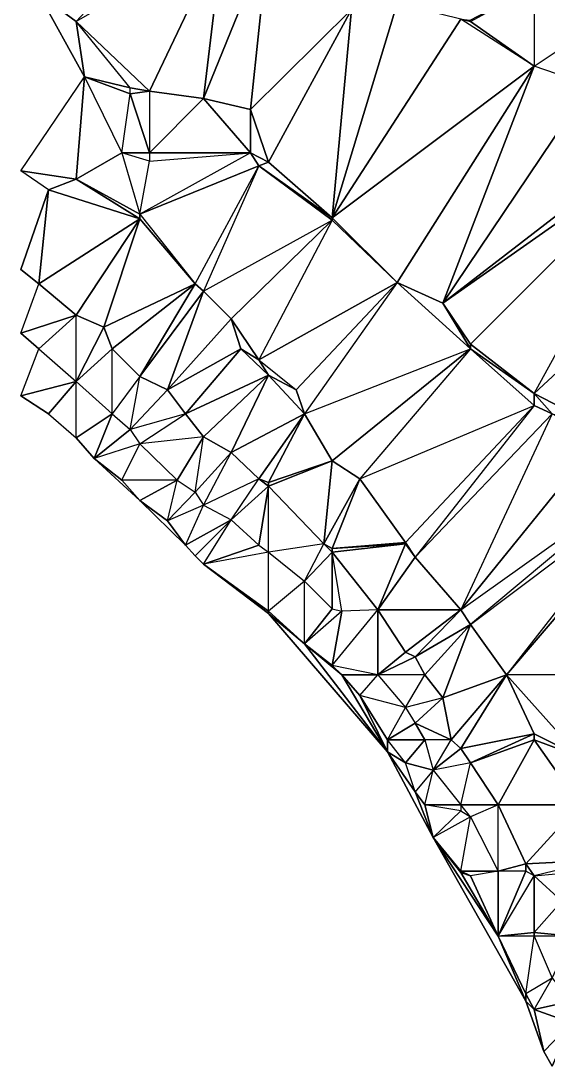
# Model space of a CAD drawing. Header units: metres. Extents: x 121.06818 to 121.07159, y 3.17836 to 3.18313.
# Drawn here: x 121.068184 to 121.068623, y 3.178739 to 3.179607 of the extents above; entities that cross this region are included whole.
import ezdxf

# ---------------------------------------------------------------- set-up
doc = ezdxf.new("R2010")
doc.units = ezdxf.units.M

msp = doc.modelspace()

# ---------------------------------------------------------------- linework, layer by layer
at = {"layer": 'DELAUNEY1095', "color": 252}
msp.add_3dface([(121.06855, 3.1789, 0.01013), (121.068581, 3.178847, 0.01013), (121.068558, 3.178897, 0.01013)], dxfattribs=at)
at = {"layer": 'DELAUNEY1109', "color": 252}
msp.add_3dface([(121.068527, 3.178929, 0.01013), (121.06855, 3.1789, 0.01013), (121.06855, 3.178901, 0.01013)], dxfattribs=at)
at = {"layer": 'DELAUNEY1448', "color": 252}
msp.add_3dface([(121.068642, 3.178775, 0.01012), (121.068626, 3.178739, 0.01013), (121.068619, 3.178751, 0.01013)], dxfattribs=at)
at = {"layer": 'DELAUNEY1475', "color": 252}
msp.add_3dface([(121.068642, 3.178775, 0.01012), (121.068619, 3.178751, 0.01013), (121.068611, 3.178786, 0.01013)], dxfattribs=at)
at = {"layer": 'DELAUNEY1503', "color": 252}
msp.add_3dface([(121.068611, 3.178786, 0.01013), (121.068619, 3.178751, 0.01013), (121.068604, 3.178793, 0.01013)], dxfattribs=at)
at = {"layer": 'DELAUNEY1517', "color": 252}
msp.add_3dface([(121.068604, 3.178793, 0.01013), (121.068611, 3.178786, 0.01013), (121.068604, 3.178799, 0.01013)], dxfattribs=at)
at = {"layer": 'DELAUNEY1554', "color": 252}
msp.add_3dface([(121.068642, 3.178775, 0.01012), (121.068611, 3.178786, 0.01013), (121.068642, 3.178793, 0.01012)], dxfattribs=at)
at = {"layer": 'DELAUNEY1626', "color": 252}
msp.add_3dface([(121.068489, 3.179, 0.01013), (121.068527, 3.178929, 0.01013), (121.068512, 3.178967, 0.01013)], dxfattribs=at)
at = {"layer": 'DELAUNEY1627', "color": 252}
msp.add_3dface([(121.068642, 3.178793, 0.01012), (121.068611, 3.178786, 0.01013), (121.068626, 3.178812, 0.01012)], dxfattribs=at)
at = {"layer": 'DELAUNEY1685', "color": 252}
msp.add_3dface([(121.068604, 3.178799, 0.01013), (121.068611, 3.178786, 0.01013), (121.068626, 3.178812, 0.01012)], dxfattribs=at)
at = {"layer": 'DELAUNEY1696', "color": 252}
msp.add_3dface([(121.068581, 3.178847, 0.01013), (121.068604, 3.178799, 0.01013), (121.068611, 3.178847, 0.01012)], dxfattribs=at)
at = {"layer": 'DELAUNEY1706', "color": 252}
msp.add_3dface([(121.068626, 3.178812, 0.01012), (121.068604, 3.178799, 0.01013), (121.068611, 3.178847, 0.01012)], dxfattribs=at)
at = {"layer": 'DELAUNEY1827', "color": 252}
msp.add_3dface([(121.068611, 3.178847, 0.01012), (121.068626, 3.178812, 0.01012), (121.068642, 3.178847, 0.01011)], dxfattribs=at)
at = {"layer": 'DELAUNEY1838', "color": 252}
msp.add_3dface([(121.068611, 3.178847, 0.01012), (121.068581, 3.178847, 0.01013), (121.068611, 3.17885, 0.01012)], dxfattribs=at)
at = {"layer": 'DELAUNEY1849', "color": 252}
msp.add_3dface([(121.06839, 3.179115, 0.01013), (121.068489, 3.179, 0.01013), (121.06842, 3.17909, 0.01013)], dxfattribs=at)
at = {"layer": 'DELAUNEY1896', "color": 252}
msp.add_3dface([(121.068642, 3.178847, 0.01011), (121.068611, 3.178847, 0.01012), (121.068611, 3.17885, 0.01012)], dxfattribs=at)
at = {"layer": 'DELAUNEY1964', "color": 252}
msp.add_3dface([(121.068611, 3.17885, 0.01012), (121.068581, 3.178847, 0.01013), (121.068611, 3.178897, 0.01011)], dxfattribs=at)
at = {"layer": 'DELAUNEY1983', "color": 252}
msp.add_3dface([(121.068642, 3.178847, 0.01011), (121.068611, 3.17885, 0.01012), (121.068634, 3.178876, 0.01011)], dxfattribs=at)
at = {"layer": 'DELAUNEY2029', "color": 252}
msp.add_3dface([(121.06855, 3.1789, 0.01013), (121.068558, 3.178897, 0.01013), (121.06855, 3.178901, 0.01013)], dxfattribs=at)
at = {"layer": 'DELAUNEY2030', "color": 252}
msp.add_3dface([(121.068558, 3.178897, 0.01013), (121.068581, 3.178847, 0.01013), (121.068581, 3.178901, 0.01012)], dxfattribs=at)
at = {"layer": 'DELAUNEY2031', "color": 252}
msp.add_3dface([(121.068634, 3.178876, 0.01011), (121.068611, 3.17885, 0.01012), (121.068611, 3.178897, 0.01011)], dxfattribs=at)
at = {"layer": 'DELAUNEY2068', "color": 252}
msp.add_3dface([(121.06839, 3.179115, 0.01013), (121.06842, 3.17909, 0.01013), (121.068489, 3.179, 0.01013)], dxfattribs=at)
at = {"layer": 'DELAUNEY2069', "color": 252}
msp.add_3dface([(121.06839, 3.179115, 0.01013), (121.06842, 3.17909, 0.01013), (121.06839, 3.179117, 0.01013)], dxfattribs=at)
at = {"layer": 'DELAUNEY2070', "color": 252}
msp.add_3dface([(121.06842, 3.17909, 0.01013), (121.068489, 3.179, 0.01013), (121.068451, 3.179064, 0.01013)], dxfattribs=at)
at = {"layer": 'DELAUNEY2106', "color": 252}
msp.add_3dface([(121.068581, 3.178901, 0.01012), (121.068581, 3.178847, 0.01013), (121.068604, 3.178901, 0.01011)], dxfattribs=at)
at = {"layer": 'DELAUNEY2107', "color": 252}
msp.add_3dface([(121.068604, 3.178901, 0.01011), (121.068581, 3.178847, 0.01013), (121.068611, 3.178897, 0.01011)], dxfattribs=at)
at = {"layer": 'DELAUNEY2124', "color": 252}
msp.add_3dface([(121.068581, 3.178901, 0.01012), (121.068558, 3.178897, 0.01013), (121.06855, 3.178901, 0.01013)], dxfattribs=at)
at = {"layer": 'DELAUNEY2125', "color": 252}
msp.add_3dface([(121.068604, 3.178901, 0.01011), (121.068581, 3.178901, 0.01012), (121.068604, 3.178907, 0.01011)], dxfattribs=at)
at = {"layer": 'DELAUNEY2126', "color": 252}
msp.add_3dface([(121.068611, 3.178897, 0.01011), (121.068604, 3.178901, 0.01011), (121.068604, 3.178907, 0.01011)], dxfattribs=at)
at = {"layer": 'DELAUNEY2127', "color": 252}
msp.add_3dface([(121.068634, 3.178876, 0.01011), (121.068611, 3.178897, 0.01011), (121.068665, 3.178902, 0.0101)], dxfattribs=at)
at = {"layer": 'DELAUNEY2156', "color": 252}
msp.add_3dface([(121.068512, 3.178967, 0.01013), (121.068527, 3.178929, 0.01013), (121.068489, 3.179, 0.01013)], dxfattribs=at)
at = {"layer": 'DELAUNEY2157', "color": 252}
msp.add_3dface([(121.068512, 3.178967, 0.01013), (121.068527, 3.178929, 0.01013), (121.06852, 3.178956, 0.01013)], dxfattribs=at)
at = {"layer": 'DELAUNEY2177', "color": 252}
msp.add_3dface([(121.068489, 3.179, 0.01013), (121.068512, 3.178967, 0.01013), (121.068504, 3.178991, 0.01013)], dxfattribs=at)
at = {"layer": 'DELAUNEY2229', "color": 252}
msp.add_3dface([(121.068336, 3.179156, 0.01013), (121.06839, 3.179115, 0.01013), (121.06839, 3.179117, 0.01013)], dxfattribs=at)
at = {"layer": 'DELAUNEY2265', "color": 252}
msp.add_3dface([(121.068527, 3.178929, 0.01013), (121.06855, 3.178901, 0.01013), (121.068558, 3.178946, 0.01012)], dxfattribs=at)
at = {"layer": 'DELAUNEY2276', "color": 252}
msp.add_3dface([(121.068604, 3.178907, 0.01011), (121.068581, 3.178901, 0.01012), (121.068581, 3.178956, 0.01011)], dxfattribs=at)
at = {"layer": 'DELAUNEY2277', "color": 252}
msp.add_3dface([(121.068611, 3.178897, 0.01011), (121.068604, 3.178907, 0.01011), (121.068665, 3.17891, 0.0101)], dxfattribs=at)
at = {"layer": 'DELAUNEY2278', "color": 252}
msp.add_3dface([(121.068665, 3.17891, 0.0101), (121.068611, 3.178897, 0.01011), (121.068665, 3.178902, 0.0101)], dxfattribs=at)
at = {"layer": 'DELAUNEY2357', "color": 252}
msp.add_3dface([(121.068581, 3.178901, 0.01012), (121.06855, 3.178901, 0.01013), (121.068558, 3.178946, 0.01012)], dxfattribs=at)
at = {"layer": 'DELAUNEY2365', "color": 252}
msp.add_3dface([(121.06852, 3.178956, 0.01013), (121.068527, 3.178929, 0.01013), (121.06855, 3.178951, 0.01012)], dxfattribs=at)
at = {"layer": 'DELAUNEY2366', "color": 252}
msp.add_3dface([(121.068558, 3.178946, 0.01012), (121.068581, 3.178901, 0.01012), (121.068581, 3.178956, 0.01011)], dxfattribs=at)
at = {"layer": 'DELAUNEY2379', "color": 252}
msp.add_3dface([(121.068512, 3.178967, 0.01013), (121.06852, 3.178956, 0.01013), (121.068527, 3.178985, 0.01012)], dxfattribs=at)
at = {"layer": 'DELAUNEY2380', "color": 252}
msp.add_3dface([(121.068558, 3.178946, 0.01012), (121.068527, 3.178929, 0.01013), (121.06855, 3.178951, 0.01012)], dxfattribs=at)
at = {"layer": 'DELAUNEY2381', "color": 252}
msp.add_3dface([(121.068665, 3.17891, 0.0101), (121.068604, 3.178907, 0.01011), (121.068649, 3.178956, 0.0101)], dxfattribs=at)
at = {"layer": 'DELAUNEY2396', "color": 252}
msp.add_3dface([(121.068649, 3.178956, 0.0101), (121.068604, 3.178907, 0.01011), (121.068581, 3.178956, 0.01011)], dxfattribs=at)
at = {"layer": 'DELAUNEY2408', "color": 252}
msp.add_3dface([(121.068581, 3.178956, 0.01011), (121.068558, 3.178946, 0.01012), (121.06855, 3.178956, 0.01012)], dxfattribs=at)
at = {"layer": 'DELAUNEY2445', "color": 252}
msp.add_3dface([(121.06855, 3.178951, 0.01012), (121.068558, 3.178946, 0.01012), (121.06855, 3.178956, 0.01012)], dxfattribs=at)
at = {"layer": 'DELAUNEY2471', "color": 252}
msp.add_3dface([(121.068451, 3.179064, 0.01013), (121.068489, 3.179, 0.01013), (121.068466, 3.179047, 0.01013)], dxfattribs=at)
at = {"layer": 'DELAUNEY2492', "color": 252}
msp.add_3dface([(121.06842, 3.17909, 0.01013), (121.068451, 3.179064, 0.01013), (121.068443, 3.179072, 0.01013)], dxfattribs=at)
at = {"layer": 'DELAUNEY2493', "color": 252}
msp.add_3dface([(121.068649, 3.178956, 0.0101), (121.068581, 3.178956, 0.01011), (121.068611, 3.17901, 0.0101)], dxfattribs=at)
at = {"layer": 'DELAUNEY2522', "color": 252}
msp.add_3dface([(121.06855, 3.178951, 0.01012), (121.06852, 3.178956, 0.01013), (121.06855, 3.178956, 0.01012)], dxfattribs=at)
at = {"layer": 'DELAUNEY2541', "color": 252}
msp.add_3dface([(121.06855, 3.178956, 0.01012), (121.06852, 3.178956, 0.01013), (121.068527, 3.178985, 0.01012)], dxfattribs=at)
at = {"layer": 'DELAUNEY2553', "color": 252}
msp.add_3dface([(121.06842, 3.17909, 0.01013), (121.068443, 3.179072, 0.01013), (121.068451, 3.179117, 0.01012)], dxfattribs=at)
at = {"layer": 'DELAUNEY2554', "color": 252}
msp.add_3dface([(121.068443, 3.179072, 0.01013), (121.068451, 3.179064, 0.01013), (121.068481, 3.179064, 0.01012)], dxfattribs=at)
at = {"layer": 'DELAUNEY2577', "color": 252}
msp.add_3dface([(121.068581, 3.178956, 0.01011), (121.06855, 3.178956, 0.01012), (121.068558, 3.178991, 0.01011)], dxfattribs=at)
at = {"layer": 'DELAUNEY2616', "color": 252}
msp.add_3dface([(121.068466, 3.179047, 0.01013), (121.068489, 3.179, 0.01013), (121.068489, 3.17901, 0.01013)], dxfattribs=at)
at = {"layer": 'DELAUNEY2634', "color": 252}
msp.add_3dface([(121.068451, 3.179064, 0.01013), (121.068466, 3.179047, 0.01013), (121.068481, 3.179064, 0.01012)], dxfattribs=at)
at = {"layer": 'DELAUNEY2635', "color": 252}
msp.add_3dface([(121.068527, 3.178985, 0.01012), (121.068512, 3.178967, 0.01013), (121.068504, 3.178991, 0.01013)], dxfattribs=at)
at = {"layer": 'DELAUNEY2636', "color": 252}
msp.add_3dface([(121.068527, 3.178985, 0.01012), (121.06855, 3.178956, 0.01012), (121.068558, 3.178991, 0.01011)], dxfattribs=at)
at = {"layer": 'DELAUNEY2646', "color": 252}
msp.add_3dface([(121.068581, 3.178956, 0.01011), (121.068558, 3.178991, 0.01011), (121.068611, 3.17901, 0.0101)], dxfattribs=at)
at = {"layer": 'DELAUNEY2647', "color": 252}
msp.add_3dface([(121.068649, 3.178956, 0.0101), (121.068611, 3.17901, 0.0101), (121.068649, 3.178996, 0.0101)], dxfattribs=at)
at = {"layer": 'DELAUNEY2662', "color": 252}
msp.add_3dface([(121.068489, 3.179, 0.01013), (121.068504, 3.178991, 0.01013), (121.068489, 3.17901, 0.01013)], dxfattribs=at)
at = {"layer": 'DELAUNEY2671', "color": 252}
msp.add_3dface([(121.068558, 3.178991, 0.01011), (121.068527, 3.178985, 0.01012), (121.06855, 3.179003, 0.01011)], dxfattribs=at)
at = {"layer": 'DELAUNEY2683', "color": 252}
msp.add_3dface([(121.068649, 3.178996, 0.0101), (121.068611, 3.17901, 0.0101), (121.068611, 3.179015, 0.0101)], dxfattribs=at)
at = {"layer": 'DELAUNEY2707', "color": 252}
msp.add_3dface([(121.068527, 3.178985, 0.01012), (121.068504, 3.178991, 0.01013), (121.06852, 3.17901, 0.01012)], dxfattribs=at)
at = {"layer": 'DELAUNEY2721', "color": 252}
msp.add_3dface([(121.068329, 3.179163, 0.01013), (121.068336, 3.179156, 0.01013), (121.068359, 3.179193, 0.01012)], dxfattribs=at)
at = {"layer": 'DELAUNEY2736', "color": 252}
msp.add_3dface([(121.068611, 3.17901, 0.0101), (121.068558, 3.178991, 0.01011), (121.068611, 3.179015, 0.0101)], dxfattribs=at)
at = {"layer": 'DELAUNEY2744', "color": 252}
msp.add_3dface([(121.06855, 3.179003, 0.01011), (121.068527, 3.178985, 0.01012), (121.068542, 3.17901, 0.01011)], dxfattribs=at)
at = {"layer": 'DELAUNEY2745', "color": 252}
msp.add_3dface([(121.068558, 3.178991, 0.01011), (121.06855, 3.179003, 0.01011), (121.068611, 3.179015, 0.0101)], dxfattribs=at)
at = {"layer": 'DELAUNEY2780', "color": 252}
msp.add_3dface([(121.06852, 3.17901, 0.01012), (121.068504, 3.178991, 0.01013), (121.068489, 3.17901, 0.01013)], dxfattribs=at)
at = {"layer": 'DELAUNEY2781', "color": 252}
msp.add_3dface([(121.06852, 3.17901, 0.01012), (121.068527, 3.178985, 0.01012), (121.068542, 3.17901, 0.01011)], dxfattribs=at)
at = {"layer": 'DELAUNEY2797', "color": 252}
msp.add_3dface([(121.06855, 3.179003, 0.01011), (121.068542, 3.17901, 0.01011), (121.068588, 3.179064, 0.0101)], dxfattribs=at)
at = {"layer": 'DELAUNEY282', "color": 252}
msp.add_3dface([(121.068619, 3.178751, 0.01013), (121.068626, 3.178739, 0.01013), (121.068642, 3.178775, 0.01012)], dxfattribs=at)
at = {"layer": 'DELAUNEY2820', "color": 252}
msp.add_3dface([(121.068542, 3.17901, 0.01011), (121.06852, 3.17901, 0.01012), (121.068512, 3.179024, 0.01012)], dxfattribs=at)
at = {"layer": 'DELAUNEY2844', "color": 252}
msp.add_3dface([(121.068466, 3.179047, 0.01013), (121.068489, 3.17901, 0.01013), (121.068504, 3.179037, 0.01012)], dxfattribs=at)
at = {"layer": 'DELAUNEY2845', "color": 252}
msp.add_3dface([(121.06852, 3.17901, 0.01012), (121.068489, 3.17901, 0.01013), (121.068512, 3.179024, 0.01012)], dxfattribs=at)
at = {"layer": 'DELAUNEY2857', "color": 252}
msp.add_3dface([(121.068512, 3.179024, 0.01012), (121.068489, 3.17901, 0.01013), (121.068504, 3.179037, 0.01012)], dxfattribs=at)
at = {"layer": 'DELAUNEY2878', "color": 252}
msp.add_3dface([(121.068611, 3.179015, 0.0101), (121.06855, 3.179003, 0.01011), (121.068588, 3.179064, 0.0101)], dxfattribs=at)
at = {"layer": 'DELAUNEY2879', "color": 252}
msp.add_3dface([(121.068649, 3.178996, 0.0101), (121.068611, 3.179015, 0.0101), (121.068588, 3.179064, 0.0101)], dxfattribs=at)
at = {"layer": 'DELAUNEY2893', "color": 252}
msp.add_3dface([(121.068649, 3.178996, 0.0101), (121.068756, 3.179065, 0.0101), (121.068588, 3.179064, 0.0101)], dxfattribs=at)
at = {"layer": 'DELAUNEY2934', "color": 252}
msp.add_3dface([(121.068504, 3.179037, 0.01012), (121.068512, 3.179024, 0.01012), (121.068535, 3.179045, 0.01011)], dxfattribs=at)
at = {"layer": 'DELAUNEY2941', "color": 252}
msp.add_3dface([(121.068542, 3.17901, 0.01011), (121.068512, 3.179024, 0.01012), (121.068535, 3.179045, 0.01011)], dxfattribs=at)
at = {"layer": 'DELAUNEY2942', "color": 252}
msp.add_3dface([(121.068542, 3.17901, 0.01011), (121.068535, 3.179045, 0.01011), (121.068588, 3.179064, 0.0101)], dxfattribs=at)
at = {"layer": 'DELAUNEY2965', "color": 252}
msp.add_3dface([(121.068504, 3.179037, 0.01012), (121.068466, 3.179047, 0.01013), (121.068481, 3.179064, 0.01012)], dxfattribs=at)
at = {"layer": 'DELAUNEY2993', "color": 252}
msp.add_3dface([(121.068588, 3.179064, 0.0101), (121.068535, 3.179045, 0.01011), (121.068558, 3.179106, 0.0101)], dxfattribs=at)
at = {"layer": 'DELAUNEY3006', "color": 252}
msp.add_3dface([(121.068535, 3.179045, 0.01011), (121.068504, 3.179037, 0.01012), (121.06852, 3.179064, 0.01011)], dxfattribs=at)
at = {"layer": 'DELAUNEY3022', "color": 252}
msp.add_3dface([(121.068321, 3.179172, 0.01013), (121.068329, 3.179163, 0.01013), (121.068359, 3.179193, 0.01012)], dxfattribs=at)
at = {"layer": 'DELAUNEY3033', "color": 252}
msp.add_3dface([(121.068481, 3.179064, 0.01012), (121.068504, 3.179037, 0.01012), (121.06852, 3.179064, 0.01011)], dxfattribs=at)
at = {"layer": 'DELAUNEY3049', "color": 252}
msp.add_3dface([(121.068535, 3.179045, 0.01011), (121.06852, 3.179064, 0.01011), (121.068558, 3.179106, 0.0101)], dxfattribs=at)
at = {"layer": 'DELAUNEY3114', "color": 252}
msp.add_3dface([(121.06852, 3.179064, 0.01011), (121.068481, 3.179064, 0.01012), (121.068512, 3.179079, 0.01011)], dxfattribs=at)
at = {"layer": 'DELAUNEY3127', "color": 252}
msp.add_3dface([(121.068283, 3.179209, 0.01013), (121.068321, 3.179172, 0.01013), (121.068306, 3.179192, 0.01013)], dxfattribs=at)
at = {"layer": 'DELAUNEY3147', "color": 252}
msp.add_3dface([(121.068512, 3.179079, 0.01011), (121.068481, 3.179064, 0.01012), (121.068504, 3.179083, 0.01011)], dxfattribs=at)
at = {"layer": 'DELAUNEY3148', "color": 252}
msp.add_3dface([(121.06852, 3.179064, 0.01011), (121.068512, 3.179079, 0.01011), (121.068558, 3.179106, 0.0101)], dxfattribs=at)
at = {"layer": 'DELAUNEY3165', "color": 252}
msp.add_3dface([(121.068504, 3.179083, 0.01011), (121.068481, 3.179064, 0.01012), (121.068481, 3.179118, 0.01011)], dxfattribs=at)
at = {"layer": 'DELAUNEY3166', "color": 252}
msp.add_3dface([(121.068512, 3.179079, 0.01011), (121.068504, 3.179083, 0.01011), (121.06855, 3.179118, 0.0101)], dxfattribs=at)
at = {"layer": 'DELAUNEY3207', "color": 252}
msp.add_3dface([(121.068588, 3.179064, 0.0101), (121.068558, 3.179106, 0.0101), (121.06871, 3.17922, 0.0101)], dxfattribs=at)
at = {"layer": 'DELAUNEY3226', "color": 252}
msp.add_3dface([(121.068588, 3.179064, 0.0101), (121.068756, 3.179065, 0.0101), (121.068718, 3.179216, 0.0101)], dxfattribs=at)
at = {"layer": 'DELAUNEY3253', "color": 252}
msp.add_3dface([(121.068558, 3.179106, 0.0101), (121.068512, 3.179079, 0.01011), (121.06855, 3.179118, 0.0101)], dxfattribs=at)
at = {"layer": 'DELAUNEY3261', "color": 252}
msp.add_3dface([(121.068481, 3.179064, 0.01012), (121.068443, 3.179072, 0.01013), (121.068481, 3.179118, 0.01011)], dxfattribs=at)
at = {"layer": 'DELAUNEY3281', "color": 252}
msp.add_3dface([(121.068451, 3.179117, 0.01012), (121.068443, 3.179072, 0.01013), (121.068481, 3.179118, 0.01011)], dxfattribs=at)
at = {"layer": 'DELAUNEY3294', "color": 252}
msp.add_3dface([(121.068481, 3.179118, 0.01011), (121.068451, 3.179117, 0.01012), (121.068443, 3.179166, 0.01011)], dxfattribs=at)
at = {"layer": 'DELAUNEY3295', "color": 252}
msp.add_3dface([(121.068504, 3.179083, 0.01011), (121.068481, 3.179118, 0.01011), (121.06855, 3.179118, 0.0101)], dxfattribs=at)
at = {"layer": 'DELAUNEY3313', "color": 252}
msp.add_3dface([(121.068451, 3.179117, 0.01012), (121.06842, 3.17909, 0.01013), (121.068443, 3.179119, 0.01012)], dxfattribs=at)
at = {"layer": 'DELAUNEY3331', "color": 252}
msp.add_3dface([(121.068443, 3.179119, 0.01012), (121.06842, 3.17909, 0.01013), (121.06842, 3.179142, 0.01012)], dxfattribs=at)
at = {"layer": 'DELAUNEY3332', "color": 252}
msp.add_3dface([(121.068558, 3.179106, 0.0101), (121.06855, 3.179118, 0.0101), (121.068703, 3.179227, 0.0101)], dxfattribs=at)
at = {"layer": 'DELAUNEY3344', "color": 252}
msp.add_3dface([(121.068443, 3.179119, 0.01012), (121.068451, 3.179117, 0.01012), (121.068443, 3.179166, 0.01011)], dxfattribs=at)
at = {"layer": 'DELAUNEY3419', "color": 252}
msp.add_3dface([(121.06839, 3.179117, 0.01013), (121.06839, 3.179115, 0.01013), (121.068336, 3.179156, 0.01013)], dxfattribs=at)
at = {"layer": 'DELAUNEY3420', "color": 252}
msp.add_3dface([(121.06839, 3.179117, 0.01013), (121.06842, 3.17909, 0.01013), (121.06842, 3.179142, 0.01012)], dxfattribs=at)
at = {"layer": 'DELAUNEY3437', "color": 252}
msp.add_3dface([(121.068336, 3.179156, 0.01013), (121.06839, 3.179117, 0.01013), (121.06839, 3.179166, 0.01012)], dxfattribs=at)
at = {"layer": 'DELAUNEY3438', "color": 252}
msp.add_3dface([(121.06842, 3.179142, 0.01012), (121.06839, 3.179117, 0.01013), (121.06839, 3.179166, 0.01012)], dxfattribs=at)
at = {"layer": 'DELAUNEY3439', "color": 252}
msp.add_3dface([(121.06842, 3.179142, 0.01012), (121.068443, 3.179119, 0.01012), (121.068443, 3.179166, 0.01011)], dxfattribs=at)
at = {"layer": 'DELAUNEY3440', "color": 252}
msp.add_3dface([(121.06855, 3.179118, 0.0101), (121.068481, 3.179118, 0.01011), (121.068512, 3.179162, 0.0101)], dxfattribs=at)
at = {"layer": 'DELAUNEY3477', "color": 252}
msp.add_3dface([(121.068588, 3.179064, 0.0101), (121.068718, 3.179216, 0.0101), (121.06871, 3.17922, 0.0101)], dxfattribs=at)
at = {"layer": 'DELAUNEY3493', "color": 252}
msp.add_3dface([(121.068283, 3.179209, 0.01013), (121.068306, 3.179192, 0.01013), (121.068321, 3.179172, 0.01013)], dxfattribs=at)
at = {"layer": 'DELAUNEY3494', "color": 252}
msp.add_3dface([(121.068283, 3.179209, 0.01013), (121.068306, 3.179192, 0.01013), (121.068314, 3.179226, 0.01012)], dxfattribs=at)
at = {"layer": 'DELAUNEY3495', "color": 252}
msp.add_3dface([(121.068306, 3.179192, 0.01013), (121.068321, 3.179172, 0.01013), (121.068336, 3.179205, 0.01012)], dxfattribs=at)
at = {"layer": 'DELAUNEY3496', "color": 252}
msp.add_3dface([(121.068512, 3.179162, 0.0101), (121.068481, 3.179118, 0.01011), (121.068504, 3.179173, 0.0101)], dxfattribs=at)
at = {"layer": 'DELAUNEY3497', "color": 252}
msp.add_3dface([(121.06855, 3.179118, 0.0101), (121.068512, 3.179162, 0.0101), (121.068626, 3.179281, 0.0101)], dxfattribs=at)
at = {"layer": 'DELAUNEY3516', "color": 252}
msp.add_3dface([(121.068245, 3.179244, 0.01013), (121.068283, 3.179209, 0.01013), (121.068268, 3.179226, 0.01013)], dxfattribs=at)
at = {"layer": 'DELAUNEY3530', "color": 252}
msp.add_3dface([(121.068245, 3.179244, 0.01013), (121.068268, 3.179226, 0.01013), (121.068283, 3.179209, 0.01013)], dxfattribs=at)
at = {"layer": 'DELAUNEY3531', "color": 252}
msp.add_3dface([(121.068245, 3.179244, 0.01013), (121.068268, 3.179226, 0.01013), (121.068283, 3.179256, 0.01012)], dxfattribs=at)
at = {"layer": 'DELAUNEY3532', "color": 252}
msp.add_3dface([(121.068268, 3.179226, 0.01013), (121.068283, 3.179209, 0.01013), (121.068314, 3.179226, 0.01012)], dxfattribs=at)
at = {"layer": 'DELAUNEY3571', "color": 252}
msp.add_3dface([(121.06839, 3.179166, 0.01012), (121.068336, 3.179156, 0.01013), (121.068382, 3.179172, 0.01012)], dxfattribs=at)
at = {"layer": 'DELAUNEY3583', "color": 252}
msp.add_3dface([(121.06839, 3.179166, 0.01012), (121.06842, 3.179142, 0.01012), (121.068436, 3.179173, 0.01011)], dxfattribs=at)
at = {"layer": 'DELAUNEY3584', "color": 252}
msp.add_3dface([(121.068443, 3.179166, 0.01011), (121.06842, 3.179142, 0.01012), (121.068436, 3.179173, 0.01011)], dxfattribs=at)
at = {"layer": 'DELAUNEY3585', "color": 252}
msp.add_3dface([(121.068558, 3.179106, 0.0101), (121.06871, 3.17922, 0.0101), (121.068703, 3.179227, 0.0101)], dxfattribs=at)
at = {"layer": 'DELAUNEY3595', "color": 252}
msp.add_3dface([(121.068481, 3.179118, 0.01011), (121.068443, 3.179166, 0.01011), (121.068504, 3.179173, 0.0101)], dxfattribs=at)
at = {"layer": 'DELAUNEY3602', "color": 252}
msp.add_3dface([(121.068382, 3.179172, 0.01012), (121.068336, 3.179156, 0.01013), (121.068359, 3.179193, 0.01012)], dxfattribs=at)
at = {"layer": 'DELAUNEY3603', "color": 252}
msp.add_3dface([(121.068382, 3.179172, 0.01012), (121.06839, 3.179166, 0.01012), (121.06839, 3.179221, 0.01011)], dxfattribs=at)
at = {"layer": 'DELAUNEY3624', "color": 252}
msp.add_3dface([(121.068512, 3.179162, 0.0101), (121.068504, 3.179173, 0.0101), (121.068504, 3.179174, 0.0101)], dxfattribs=at)
at = {"layer": 'DELAUNEY3637', "color": 252}
msp.add_3dface([(121.068504, 3.179173, 0.0101), (121.068443, 3.179166, 0.01011), (121.068443, 3.179169, 0.01011)], dxfattribs=at)
at = {"layer": 'DELAUNEY3685', "color": 252}
msp.add_3dface([(121.068443, 3.179166, 0.01011), (121.068436, 3.179173, 0.01011), (121.068443, 3.179169, 0.01011)], dxfattribs=at)
at = {"layer": 'DELAUNEY3706', "color": 252}
msp.add_3dface([(121.068436, 3.179173, 0.01011), (121.06839, 3.179166, 0.01012), (121.06839, 3.179221, 0.01011)], dxfattribs=at)
at = {"layer": 'DELAUNEY3707', "color": 252}
msp.add_3dface([(121.06855, 3.179118, 0.0101), (121.068703, 3.179227, 0.0101), (121.068665, 3.17926, 0.0101)], dxfattribs=at)
at = {"layer": 'DELAUNEY3715', "color": 252}
msp.add_3dface([(121.068443, 3.179169, 0.01011), (121.068436, 3.179173, 0.01011), (121.068466, 3.179227, 0.0101)], dxfattribs=at)
at = {"layer": 'DELAUNEY3730', "color": 252}
msp.add_3dface([(121.068359, 3.179193, 0.01012), (121.068382, 3.179172, 0.01012), (121.06839, 3.179221, 0.01011)], dxfattribs=at)
at = {"layer": 'DELAUNEY3731', "color": 252}
msp.add_3dface([(121.068504, 3.179173, 0.0101), (121.068443, 3.179169, 0.01011), (121.068504, 3.179174, 0.0101)], dxfattribs=at)
at = {"layer": 'DELAUNEY3764', "color": 252}
msp.add_3dface([(121.068504, 3.179174, 0.0101), (121.068443, 3.179169, 0.01011), (121.068466, 3.179227, 0.0101)], dxfattribs=at)
at = {"layer": 'DELAUNEY3765', "color": 252}
msp.add_3dface([(121.068512, 3.179162, 0.0101), (121.068504, 3.179174, 0.0101), (121.068611, 3.179288, 0.0101)], dxfattribs=at)
at = {"layer": 'DELAUNEY3778', "color": 252}
msp.add_3dface([(121.068359, 3.179193, 0.01012), (121.068329, 3.179163, 0.01013), (121.068321, 3.179172, 0.01013)], dxfattribs=at)
at = {"layer": 'DELAUNEY3779', "color": 252}
msp.add_3dface([(121.06855, 3.179118, 0.0101), (121.068665, 3.17926, 0.0101), (121.068626, 3.179281, 0.0101)], dxfattribs=at)
at = {"layer": 'DELAUNEY3818', "color": 252}
msp.add_3dface([(121.068359, 3.179193, 0.01012), (121.068321, 3.179172, 0.01013), (121.068336, 3.179205, 0.01012)], dxfattribs=at)
at = {"layer": 'DELAUNEY3833', "color": 252}
msp.add_3dface([(121.068336, 3.179205, 0.01012), (121.068359, 3.179193, 0.01012), (121.068382, 3.179227, 0.01011)], dxfattribs=at)
at = {"layer": 'DELAUNEY3866', "color": 252}
msp.add_3dface([(121.068336, 3.179205, 0.01012), (121.068306, 3.179192, 0.01013), (121.068329, 3.179216, 0.01012)], dxfattribs=at)
at = {"layer": 'DELAUNEY3867', "color": 252}
msp.add_3dface([(121.068504, 3.179174, 0.0101), (121.068466, 3.179227, 0.0101), (121.068611, 3.179288, 0.0101)], dxfattribs=at)
at = {"layer": 'DELAUNEY3892', "color": 252}
msp.add_3dface([(121.068436, 3.179173, 0.01011), (121.06839, 3.179221, 0.01011), (121.068443, 3.179242, 0.0101)], dxfattribs=at)
at = {"layer": 'DELAUNEY3893', "color": 252}
msp.add_3dface([(121.068512, 3.179162, 0.0101), (121.068626, 3.179281, 0.0101), (121.068611, 3.179288, 0.0101)], dxfattribs=at)
at = {"layer": 'DELAUNEY3905', "color": 252}
msp.add_3dface([(121.06823, 3.179261, 0.01013), (121.068245, 3.179244, 0.01013), (121.06826, 3.179281, 0.01012)], dxfattribs=at)
at = {"layer": 'DELAUNEY3906', "color": 252}
msp.add_3dface([(121.06839, 3.179221, 0.01011), (121.068359, 3.179193, 0.01012), (121.068382, 3.179227, 0.01011)], dxfattribs=at)
at = {"layer": 'DELAUNEY3907', "color": 252}
msp.add_3dface([(121.068466, 3.179227, 0.0101), (121.068436, 3.179173, 0.01011), (121.068443, 3.179242, 0.0101)], dxfattribs=at)
at = {"layer": 'DELAUNEY3927', "color": 252}
msp.add_3dface([(121.068329, 3.179216, 0.01012), (121.068306, 3.179192, 0.01013), (121.068314, 3.179226, 0.01012)], dxfattribs=at)
at = {"layer": 'DELAUNEY3928', "color": 252}
msp.add_3dface([(121.068329, 3.179216, 0.01012), (121.068336, 3.179205, 0.01012), (121.068359, 3.179249, 0.01011)], dxfattribs=at)
at = {"layer": 'DELAUNEY3955', "color": 252}
msp.add_3dface([(121.06839, 3.179221, 0.01011), (121.068382, 3.179227, 0.01011), (121.06839, 3.179224, 0.01011)], dxfattribs=at)
at = {"layer": 'DELAUNEY3966', "color": 252}
msp.add_3dface([(121.068314, 3.179226, 0.01012), (121.068329, 3.179216, 0.01012), (121.068336, 3.179262, 0.01011)], dxfattribs=at)
at = {"layer": 'DELAUNEY3967', "color": 252}
msp.add_3dface([(121.068443, 3.179242, 0.0101), (121.06839, 3.179221, 0.01011), (121.06839, 3.179224, 0.01011)], dxfattribs=at)
at = {"layer": 'DELAUNEY3968', "color": 252}
msp.add_3dface([(121.068466, 3.179227, 0.0101), (121.068443, 3.179242, 0.0101), (121.068558, 3.179335, 0.0101)], dxfattribs=at)
at = {"layer": 'DELAUNEY3969', "color": 252}
msp.add_3dface([(121.068611, 3.179288, 0.0101), (121.068626, 3.179281, 0.0101), (121.068611, 3.179298, 0.0101)], dxfattribs=at)
at = {"layer": 'DELAUNEY4039', "color": 252}
msp.add_3dface([(121.068382, 3.179227, 0.01011), (121.068336, 3.179205, 0.01012), (121.068359, 3.179249, 0.01011)], dxfattribs=at)
at = {"layer": 'DELAUNEY4050', "color": 252}
msp.add_3dface([(121.068207, 3.179281, 0.01013), (121.06823, 3.179261, 0.01013), (121.06823, 3.179308, 0.01012)], dxfattribs=at)
at = {"layer": 'DELAUNEY4062', "color": 252}
msp.add_3dface([(121.068359, 3.179249, 0.01011), (121.068329, 3.179216, 0.01012), (121.068336, 3.179262, 0.01011)], dxfattribs=at)
at = {"layer": 'DELAUNEY4063', "color": 252}
msp.add_3dface([(121.068382, 3.179227, 0.01011), (121.068359, 3.179249, 0.01011), (121.06842, 3.179281, 0.0101)], dxfattribs=at)
at = {"layer": 'DELAUNEY4064', "color": 252}
msp.add_3dface([(121.06839, 3.179224, 0.01011), (121.068382, 3.179227, 0.01011), (121.06842, 3.179281, 0.0101)], dxfattribs=at)
at = {"layer": 'DELAUNEY4065', "color": 252}
msp.add_3dface([(121.068443, 3.179242, 0.0101), (121.06839, 3.179224, 0.01011), (121.06842, 3.179281, 0.0101)], dxfattribs=at)
at = {"layer": 'DELAUNEY4112', "color": 252}
msp.add_3dface([(121.068314, 3.179226, 0.01012), (121.068268, 3.179226, 0.01013), (121.068283, 3.179256, 0.01012)], dxfattribs=at)
at = {"layer": 'DELAUNEY4125', "color": 252}
msp.add_3dface([(121.068283, 3.179256, 0.01012), (121.068314, 3.179226, 0.01012), (121.068336, 3.179262, 0.01011)], dxfattribs=at)
at = {"layer": 'DELAUNEY4168', "color": 252}
msp.add_3dface([(121.068359, 3.179249, 0.01011), (121.068336, 3.179262, 0.01011), (121.06839, 3.179313, 0.0101)], dxfattribs=at)
at = {"layer": 'DELAUNEY4175', "color": 252}
msp.add_3dface([(121.068466, 3.179227, 0.0101), (121.068611, 3.179288, 0.0101), (121.068558, 3.179335, 0.0101)], dxfattribs=at)
at = {"layer": 'DELAUNEY4197', "color": 252}
msp.add_3dface([(121.068283, 3.179256, 0.01012), (121.068245, 3.179244, 0.01013), (121.068275, 3.179268, 0.01012)], dxfattribs=at)
at = {"layer": 'DELAUNEY4198', "color": 252}
msp.add_3dface([(121.068443, 3.179242, 0.0101), (121.06842, 3.179281, 0.0101), (121.068558, 3.179335, 0.0101)], dxfattribs=at)
at = {"layer": 'DELAUNEY4223', "color": 252}
msp.add_3dface([(121.068275, 3.179268, 0.01012), (121.068245, 3.179244, 0.01013), (121.06826, 3.179281, 0.01012)], dxfattribs=at)
at = {"layer": 'DELAUNEY4224', "color": 252}
msp.add_3dface([(121.068275, 3.179268, 0.01012), (121.068283, 3.179256, 0.01012), (121.068321, 3.179281, 0.01011)], dxfattribs=at)
at = {"layer": 'DELAUNEY4225', "color": 252}
msp.add_3dface([(121.068336, 3.179262, 0.01011), (121.068283, 3.179256, 0.01012), (121.068321, 3.179281, 0.01011)], dxfattribs=at)
at = {"layer": 'DELAUNEY4226', "color": 252}
msp.add_3dface([(121.068626, 3.179281, 0.0101), (121.068657, 3.179274, 0.0101), (121.068611, 3.179298, 0.0101)], dxfattribs=at)
at = {"layer": 'DELAUNEY4256', "color": 252}
msp.add_3dface([(121.068336, 3.179262, 0.01011), (121.068321, 3.179281, 0.01011), (121.06839, 3.179313, 0.0101)], dxfattribs=at)
at = {"layer": 'DELAUNEY4273', "color": 252}
msp.add_3dface([(121.068184, 3.179296, 0.01013), (121.068207, 3.179281, 0.01013), (121.06823, 3.179308, 0.01012)], dxfattribs=at)
at = {"layer": 'DELAUNEY4274', "color": 252}
msp.add_3dface([(121.06826, 3.179281, 0.01012), (121.068245, 3.179244, 0.01013), (121.06823, 3.179261, 0.01013)], dxfattribs=at)
at = {"layer": 'DELAUNEY4275', "color": 252}
msp.add_3dface([(121.06842, 3.179281, 0.0101), (121.068359, 3.179249, 0.01011), (121.06839, 3.179313, 0.0101)], dxfattribs=at)
at = {"layer": 'DELAUNEY4276', "color": 252}
msp.add_3dface([(121.068558, 3.179335, 0.0101), (121.068611, 3.179288, 0.0101), (121.068611, 3.179298, 0.0101)], dxfattribs=at)
at = {"layer": 'DELAUNEY4288', "color": 252}
msp.add_3dface([(121.06826, 3.179281, 0.01012), (121.06823, 3.179261, 0.01013), (121.06823, 3.179308, 0.01012)], dxfattribs=at)
at = {"layer": 'DELAUNEY4289', "color": 252}
msp.add_3dface([(121.06826, 3.179281, 0.01012), (121.068275, 3.179268, 0.01012), (121.068283, 3.179312, 0.01011)], dxfattribs=at)
at = {"layer": 'DELAUNEY4376', "color": 252}
msp.add_3dface([(121.068321, 3.179281, 0.01011), (121.068275, 3.179268, 0.01012), (121.068306, 3.179301, 0.01011)], dxfattribs=at)
at = {"layer": 'DELAUNEY4387', "color": 252}
msp.add_3dface([(121.06842, 3.179281, 0.0101), (121.06839, 3.179313, 0.0101), (121.068413, 3.179301, 0.0101)], dxfattribs=at)
at = {"layer": 'DELAUNEY4396', "color": 252}
msp.add_3dface([(121.068306, 3.179301, 0.01011), (121.068275, 3.179268, 0.01012), (121.068283, 3.179312, 0.01011)], dxfattribs=at)
at = {"layer": 'DELAUNEY4397', "color": 252}
msp.add_3dface([(121.068321, 3.179281, 0.01011), (121.068306, 3.179301, 0.01011), (121.068367, 3.179335, 0.0101)], dxfattribs=at)
at = {"layer": 'DELAUNEY4416', "color": 252}
msp.add_3dface([(121.068413, 3.179301, 0.0101), (121.06839, 3.179313, 0.0101), (121.068382, 3.179326, 0.0101)], dxfattribs=at)
at = {"layer": 'DELAUNEY4417', "color": 252}
msp.add_3dface([(121.06842, 3.179281, 0.0101), (121.068413, 3.179301, 0.0101), (121.068497, 3.17939, 0.0101)], dxfattribs=at)
at = {"layer": 'DELAUNEY4433', "color": 252}
msp.add_3dface([(121.06823, 3.179308, 0.01012), (121.068207, 3.179281, 0.01013), (121.068184, 3.179296, 0.01013)], dxfattribs=at)
at = {"layer": 'DELAUNEY4453', "color": 252}
msp.add_3dface([(121.06823, 3.179308, 0.01012), (121.06826, 3.179281, 0.01012), (121.06826, 3.179335, 0.01011)], dxfattribs=at)
at = {"layer": 'DELAUNEY4488', "color": 252}
msp.add_3dface([(121.068283, 3.179312, 0.01011), (121.06826, 3.179281, 0.01012), (121.06826, 3.179335, 0.01011)], dxfattribs=at)
at = {"layer": 'DELAUNEY4489', "color": 252}
msp.add_3dface([(121.068306, 3.179301, 0.01011), (121.068283, 3.179312, 0.01011), (121.068336, 3.179383, 0.0101)], dxfattribs=at)
at = {"layer": 'DELAUNEY4508', "color": 252}
msp.add_3dface([(121.06839, 3.179313, 0.0101), (121.068321, 3.179281, 0.01011), (121.068367, 3.179335, 0.0101)], dxfattribs=at)
at = {"layer": 'DELAUNEY4509', "color": 252}
msp.add_3dface([(121.068558, 3.179335, 0.0101), (121.068611, 3.179298, 0.0101), (121.068558, 3.179339, 0.0101)], dxfattribs=at)
at = {"layer": 'DELAUNEY4521', "color": 252}
msp.add_3dface([(121.06842, 3.179281, 0.0101), (121.068558, 3.179335, 0.0101), (121.068497, 3.17939, 0.0101)], dxfattribs=at)
at = {"layer": 'DELAUNEY4536', "color": 252}
msp.add_3dface([(121.06839, 3.179313, 0.0101), (121.068367, 3.179335, 0.0101), (121.068382, 3.179326, 0.0101)], dxfattribs=at)
at = {"layer": 'DELAUNEY4558', "color": 252}
msp.add_3dface([(121.06823, 3.179308, 0.01012), (121.068184, 3.179296, 0.01013), (121.068199, 3.179335, 0.01012)], dxfattribs=at)
at = {"layer": 'DELAUNEY4559', "color": 252}
msp.add_3dface([(121.068382, 3.179326, 0.0101), (121.068367, 3.179335, 0.0101), (121.068359, 3.17936, 0.0101)], dxfattribs=at)
at = {"layer": 'DELAUNEY4578', "color": 252}
msp.add_3dface([(121.06826, 3.179335, 0.01011), (121.06823, 3.179308, 0.01012), (121.068253, 3.179353, 0.01011)], dxfattribs=at)
at = {"layer": 'DELAUNEY4595', "color": 252}
msp.add_3dface([(121.068199, 3.179335, 0.01012), (121.06823, 3.179308, 0.01012), (121.06823, 3.179363, 0.01011)], dxfattribs=at)
at = {"layer": 'DELAUNEY4596', "color": 252}
msp.add_3dface([(121.068283, 3.179312, 0.01011), (121.06826, 3.179335, 0.01011), (121.068329, 3.179389, 0.0101)], dxfattribs=at)
at = {"layer": 'DELAUNEY4597', "color": 252}
msp.add_3dface([(121.068367, 3.179335, 0.0101), (121.068306, 3.179301, 0.01011), (121.068359, 3.17936, 0.0101)], dxfattribs=at)
at = {"layer": 'DELAUNEY4639', "color": 252}
msp.add_3dface([(121.068413, 3.179301, 0.0101), (121.068497, 3.17939, 0.0101), (121.068382, 3.179326, 0.0101)], dxfattribs=at)
at = {"layer": 'DELAUNEY4640', "color": 252}
msp.add_3dface([(121.068497, 3.17939, 0.0101), (121.068558, 3.179335, 0.0101), (121.068535, 3.179373, 0.0101)], dxfattribs=at)
at = {"layer": 'DELAUNEY4661', "color": 252}
msp.add_3dface([(121.068497, 3.17939, 0.0101), (121.068535, 3.179373, 0.0101), (121.068611, 3.17957, 0.0101)], dxfattribs=at)
at = {"layer": 'DELAUNEY4662', "color": 252}
msp.add_3dface([(121.068535, 3.179373, 0.0101), (121.068558, 3.179335, 0.0101), (121.068558, 3.179339, 0.0101)], dxfattribs=at)
at = {"layer": 'DELAUNEY4663', "color": 252}
msp.add_3dface([(121.068611, 3.179298, 0.0101), (121.068657, 3.179274, 0.0101), (121.068787, 3.179461, 0.0101)], dxfattribs=at)
at = {"layer": 'DELAUNEY4704', "color": 252}
msp.add_3dface([(121.068184, 3.179348, 0.01012), (121.068199, 3.179335, 0.01012), (121.06823, 3.179363, 0.01011)], dxfattribs=at)
at = {"layer": 'DELAUNEY4755', "color": 252}
msp.add_3dface([(121.068253, 3.179353, 0.01011), (121.06823, 3.179308, 0.01012), (121.06823, 3.179363, 0.01011)], dxfattribs=at)
at = {"layer": 'DELAUNEY4756', "color": 252}
msp.add_3dface([(121.06826, 3.179335, 0.01011), (121.068253, 3.179353, 0.01011), (121.068329, 3.179389, 0.0101)], dxfattribs=at)
at = {"layer": 'DELAUNEY4768', "color": 252}
msp.add_3dface([(121.06823, 3.179363, 0.01011), (121.068199, 3.179335, 0.01012), (121.068184, 3.179348, 0.01012)], dxfattribs=at)
at = {"layer": 'DELAUNEY4769', "color": 252}
msp.add_3dface([(121.068253, 3.179353, 0.01011), (121.06823, 3.179363, 0.01011), (121.068283, 3.179443, 0.0101)], dxfattribs=at)
at = {"layer": 'DELAUNEY4770', "color": 252}
msp.add_3dface([(121.068359, 3.17936, 0.0101), (121.068306, 3.179301, 0.01011), (121.068336, 3.179383, 0.0101)], dxfattribs=at)
at = {"layer": 'DELAUNEY4771', "color": 252}
msp.add_3dface([(121.068558, 3.179339, 0.0101), (121.068611, 3.179298, 0.0101), (121.068726, 3.179507, 0.0101)], dxfattribs=at)
at = {"layer": 'DELAUNEY4784', "color": 252}
msp.add_3dface([(121.068535, 3.179373, 0.0101), (121.068558, 3.179339, 0.0101), (121.068726, 3.179507, 0.0101)], dxfattribs=at)
at = {"layer": 'DELAUNEY4831', "color": 252}
msp.add_3dface([(121.068336, 3.179383, 0.0101), (121.068283, 3.179312, 0.01011), (121.068329, 3.179389, 0.0101)], dxfattribs=at)
at = {"layer": 'DELAUNEY4832', "color": 252}
msp.add_3dface([(121.068359, 3.17936, 0.0101), (121.068336, 3.179383, 0.0101), (121.068443, 3.179442, 0.0101)], dxfattribs=at)
at = {"layer": 'DELAUNEY4871', "color": 252}
msp.add_3dface([(121.068336, 3.179383, 0.0101), (121.068329, 3.179389, 0.0101), (121.068382, 3.179487, 0.0101)], dxfattribs=at)
at = {"layer": 'DELAUNEY4885', "color": 252}
msp.add_3dface([(121.068382, 3.179326, 0.0101), (121.068359, 3.17936, 0.0101), (121.068443, 3.179442, 0.0101)], dxfattribs=at)
at = {"layer": 'DELAUNEY4897', "color": 252}
msp.add_3dface([(121.06823, 3.179363, 0.01011), (121.068184, 3.179348, 0.01012), (121.068199, 3.179389, 0.01011)], dxfattribs=at)
at = {"layer": 'DELAUNEY4923', "color": 252}
msp.add_3dface([(121.068329, 3.179389, 0.0101), (121.068253, 3.179353, 0.01011), (121.068283, 3.179443, 0.0101)], dxfattribs=at)
at = {"layer": 'DELAUNEY4924', "color": 252}
msp.add_3dface([(121.068382, 3.179326, 0.0101), (121.068497, 3.17939, 0.0101), (121.068443, 3.179442, 0.0101)], dxfattribs=at)
at = {"layer": 'DELAUNEY4938', "color": 252}
msp.add_3dface([(121.06823, 3.179363, 0.01011), (121.068199, 3.179389, 0.01011), (121.068283, 3.179443, 0.0101)], dxfattribs=at)
at = {"layer": 'DELAUNEY5014', "color": 252}
msp.add_3dface([(121.068199, 3.179389, 0.01011), (121.068184, 3.179401, 0.01011), (121.068207, 3.179467, 0.0101)], dxfattribs=at)
at = {"layer": 'DELAUNEY5015', "color": 252}
msp.add_3dface([(121.068443, 3.179442, 0.0101), (121.068497, 3.17939, 0.0101), (121.068443, 3.179444, 0.0101)], dxfattribs=at)
at = {"layer": 'DELAUNEY5104', "color": 252}
msp.add_3dface([(121.068611, 3.179298, 0.0101), (121.068726, 3.179507, 0.0101), (121.068787, 3.179461, 0.0101)], dxfattribs=at)
at = {"layer": 'DELAUNEY5152', "color": 252}
msp.add_3dface([(121.068329, 3.179389, 0.0101), (121.068283, 3.179443, 0.0101), (121.068283, 3.179447, 0.0101)], dxfattribs=at)
at = {"layer": 'DELAUNEY5228', "color": 252}
msp.add_3dface([(121.068283, 3.179443, 0.0101), (121.068199, 3.179389, 0.01011), (121.068207, 3.179467, 0.0101)], dxfattribs=at)
at = {"layer": 'DELAUNEY5239', "color": 252}
msp.add_3dface([(121.068336, 3.179383, 0.0101), (121.068443, 3.179442, 0.0101), (121.068382, 3.179487, 0.0101)], dxfattribs=at)
at = {"layer": 'DELAUNEY5301', "color": 252}
msp.add_3dface([(121.068535, 3.179373, 0.0101), (121.068726, 3.179507, 0.0101), (121.068718, 3.179514, 0.0101)], dxfattribs=at)
at = {"layer": 'DELAUNEY5321', "color": 252}
msp.add_3dface([(121.068199, 3.179389, 0.01011), (121.068207, 3.179467, 0.0101), (121.068184, 3.179401, 0.01011)], dxfattribs=at)
at = {"layer": 'DELAUNEY5339', "color": 252}
msp.add_3dface([(121.068283, 3.179443, 0.0101), (121.068207, 3.179467, 0.0101), (121.06823, 3.179476, 0.0101)], dxfattribs=at)
at = {"layer": 'DELAUNEY5340', "color": 252}
msp.add_3dface([(121.068382, 3.179487, 0.0101), (121.068443, 3.179442, 0.0101), (121.068443, 3.179444, 0.0101)], dxfattribs=at)
at = {"layer": 'DELAUNEY5341', "color": 252}
msp.add_3dface([(121.068535, 3.179373, 0.0101), (121.068718, 3.179514, 0.0101), (121.068657, 3.179554, 0.0101)], dxfattribs=at)
at = {"layer": 'DELAUNEY5360', "color": 252}
msp.add_3dface([(121.06823, 3.179476, 0.0101), (121.068207, 3.179467, 0.0101), (121.068184, 3.179483, 0.0101)], dxfattribs=at)
at = {"layer": 'DELAUNEY5361', "color": 252}
msp.add_3dface([(121.068283, 3.179443, 0.0101), (121.06823, 3.179476, 0.0101), (121.068283, 3.179447, 0.0101)], dxfattribs=at)
at = {"layer": 'DELAUNEY5381', "color": 252}
msp.add_3dface([(121.068329, 3.179389, 0.0101), (121.068382, 3.179487, 0.0101), (121.068283, 3.179447, 0.0101)], dxfattribs=at)
at = {"layer": 'DELAUNEY5439', "color": 252}
msp.add_3dface([(121.068382, 3.179487, 0.0101), (121.068443, 3.179444, 0.0101), (121.06839, 3.17949, 0.0101)], dxfattribs=at)
at = {"layer": 'DELAUNEY5440', "color": 252}
msp.add_3dface([(121.068443, 3.179444, 0.0101), (121.068497, 3.17939, 0.0101), (121.068611, 3.17957, 0.0101)], dxfattribs=at)
at = {"layer": 'DELAUNEY5453', "color": 252}
msp.add_3dface([(121.068283, 3.179447, 0.0101), (121.06823, 3.179476, 0.0101), (121.068268, 3.179498, 0.0101)], dxfattribs=at)
at = {"layer": 'DELAUNEY5454', "color": 252}
msp.add_3dface([(121.068535, 3.179373, 0.0101), (121.068657, 3.179554, 0.0101), (121.068611, 3.17957, 0.0101)], dxfattribs=at)
at = {"layer": 'DELAUNEY5471', "color": 252}
msp.add_3dface([(121.068382, 3.179487, 0.0101), (121.06839, 3.17949, 0.0101), (121.068375, 3.179498, 0.0101)], dxfattribs=at)
at = {"layer": 'DELAUNEY5472', "color": 252}
msp.add_3dface([(121.06839, 3.17949, 0.0101), (121.068443, 3.179444, 0.0101), (121.068459, 3.179617, 0.0101)], dxfattribs=at)
at = {"layer": 'DELAUNEY5489', "color": 252}
msp.add_3dface([(121.068283, 3.179447, 0.0101), (121.068382, 3.179487, 0.0101), (121.068375, 3.179498, 0.0101)], dxfattribs=at)
at = {"layer": 'DELAUNEY5563', "color": 252}
msp.add_3dface([(121.068283, 3.179447, 0.0101), (121.068291, 3.179491, 0.0101), (121.068375, 3.179498, 0.0101)], dxfattribs=at)
at = {"layer": 'DELAUNEY5564', "color": 252}
msp.add_3dface([(121.068283, 3.179447, 0.0101), (121.068291, 3.179491, 0.0101), (121.068268, 3.179498, 0.0101)], dxfattribs=at)
at = {"layer": 'DELAUNEY5569', "color": 252}
msp.add_3dface([(121.068291, 3.179491, 0.0101), (121.068375, 3.179498, 0.0101), (121.068291, 3.179498, 0.0101)], dxfattribs=at)
at = {"layer": 'DELAUNEY5587', "color": 252}
msp.add_3dface([(121.068657, 3.179554, 0.0101), (121.068611, 3.17957, 0.0101), (121.068665, 3.179606, 0.01009)], dxfattribs=at)
at = {"layer": 'DELAUNEY5608', "color": 252}
msp.add_3dface([(121.068268, 3.179498, 0.0101), (121.06823, 3.179476, 0.0101), (121.068237, 3.179561, 0.0101)], dxfattribs=at)
at = {"layer": 'DELAUNEY5642', "color": 252}
msp.add_3dface([(121.068291, 3.179491, 0.0101), (121.068268, 3.179498, 0.0101), (121.068291, 3.179498, 0.0101)], dxfattribs=at)
at = {"layer": 'DELAUNEY5746', "color": 252}
msp.add_3dface([(121.068443, 3.179444, 0.0101), (121.068611, 3.17957, 0.0101), (121.06855, 3.179609, 0.0101)], dxfattribs=at)
at = {"layer": 'DELAUNEY5797', "color": 252}
msp.add_3dface([(121.06823, 3.179476, 0.0101), (121.068184, 3.179483, 0.0101), (121.068237, 3.179561, 0.0101)], dxfattribs=at)
at = {"layer": 'DELAUNEY5798', "color": 252}
msp.add_3dface([(121.068291, 3.179498, 0.0101), (121.068268, 3.179498, 0.0101), (121.068275, 3.179547, 0.0101)], dxfattribs=at)
at = {"layer": 'DELAUNEY5816', "color": 252}
msp.add_3dface([(121.068291, 3.179498, 0.0101), (121.068375, 3.179498, 0.0101), (121.068336, 3.179543, 0.0101)], dxfattribs=at)
at = {"layer": 'DELAUNEY5830', "color": 252}
msp.add_3dface([(121.068375, 3.179498, 0.0101), (121.06839, 3.17949, 0.0101), (121.068375, 3.179534, 0.0101)], dxfattribs=at)
at = {"layer": 'DELAUNEY5848', "color": 252}
msp.add_3dface([(121.068291, 3.179498, 0.0101), (121.068336, 3.179543, 0.0101), (121.068291, 3.179549, 0.0101)], dxfattribs=at)
at = {"layer": 'DELAUNEY5849', "color": 252}
msp.add_3dface([(121.068336, 3.179543, 0.0101), (121.068375, 3.179498, 0.0101), (121.068375, 3.179534, 0.0101)], dxfattribs=at)
at = {"layer": 'DELAUNEY5884', "color": 252}
msp.add_3dface([(121.068443, 3.179444, 0.0101), (121.06855, 3.179609, 0.0101), (121.068497, 3.179622, 0.0101)], dxfattribs=at)
at = {"layer": 'DELAUNEY5898', "color": 252}
msp.add_3dface([(121.068611, 3.17957, 0.0101), (121.06855, 3.179609, 0.0101), (121.068558, 3.179607, 0.0101)], dxfattribs=at)
at = {"layer": 'DELAUNEY5919', "color": 252}
msp.add_3dface([(121.068558, 3.179607, 0.0101), (121.06855, 3.179609, 0.0101), (121.068558, 3.179608, 0.0101)], dxfattribs=at)
at = {"layer": 'DELAUNEY5920', "color": 252}
msp.add_3dface([(121.068611, 3.17957, 0.0101), (121.068558, 3.179607, 0.0101), (121.068611, 3.179636, 0.01009)], dxfattribs=at)
at = {"layer": 'DELAUNEY5951', "color": 252}
msp.add_3dface([(121.068336, 3.179543, 0.0101), (121.068375, 3.179534, 0.0101), (121.06839, 3.179676, 0.0101)], dxfattribs=at)
at = {"layer": 'DELAUNEY5952', "color": 252}
msp.add_3dface([(121.068375, 3.179534, 0.0101), (121.06839, 3.17949, 0.0101), (121.068459, 3.179617, 0.0101)], dxfattribs=at)
at = {"layer": 'DELAUNEY5981', "color": 252}
msp.add_3dface([(121.068237, 3.179561, 0.0101), (121.068268, 3.179498, 0.0101), (121.068275, 3.179547, 0.0101)], dxfattribs=at)
at = {"layer": 'DELAUNEY5997', "color": 252}
msp.add_3dface([(121.068291, 3.179498, 0.0101), (121.068275, 3.179547, 0.0101), (121.068291, 3.179549, 0.0101)], dxfattribs=at)
at = {"layer": 'DELAUNEY6016', "color": 252}
msp.add_3dface([(121.068291, 3.179549, 0.0101), (121.068275, 3.179547, 0.0101), (121.068275, 3.179552, 0.0101)], dxfattribs=at)
at = {"layer": 'DELAUNEY6017', "color": 252}
msp.add_3dface([(121.068291, 3.179549, 0.0101), (121.068336, 3.179543, 0.0101), (121.068352, 3.179677, 0.0101)], dxfattribs=at)
at = {"layer": 'DELAUNEY6018', "color": 252}
msp.add_3dface([(121.068443, 3.179444, 0.0101), (121.068497, 3.179622, 0.0101), (121.068459, 3.179617, 0.0101)], dxfattribs=at)
at = {"layer": 'DELAUNEY6034', "color": 252}
msp.add_3dface([(121.068237, 3.179561, 0.0101), (121.068275, 3.179547, 0.0101), (121.068275, 3.179552, 0.0101)], dxfattribs=at)
at = {"layer": 'DELAUNEY6121', "color": 252}
msp.add_3dface([(121.068375, 3.179534, 0.0101), (121.068459, 3.179617, 0.0101), (121.06839, 3.179676, 0.0101)], dxfattribs=at)
at = {"layer": 'DELAUNEY6203', "color": 252}
msp.add_3dface([(121.068237, 3.179561, 0.0101), (121.068275, 3.179552, 0.0101), (121.06823, 3.179607, 0.0101)], dxfattribs=at)
at = {"layer": 'DELAUNEY6204', "color": 252}
msp.add_3dface([(121.068291, 3.179549, 0.0101), (121.068275, 3.179552, 0.0101), (121.06823, 3.179607, 0.0101)], dxfattribs=at)
at = {"layer": 'DELAUNEY6336', "color": 252}
msp.add_3dface([(121.068199, 3.17963, 0.0101), (121.068237, 3.179561, 0.0101), (121.06823, 3.179607, 0.0101)], dxfattribs=at)
at = {"layer": 'DELAUNEY6350', "color": 252}
msp.add_3dface([(121.06823, 3.179607, 0.0101), (121.068237, 3.179561, 0.0101), (121.068199, 3.17963, 0.0101)], dxfattribs=at)
at = {"layer": 'DELAUNEY6365', "color": 252}
msp.add_3dface([(121.068199, 3.17963, 0.0101), (121.06823, 3.179607, 0.0101), (121.068336, 3.179721, 0.0101)], dxfattribs=at)
at = {"layer": 'DELAUNEY6384', "color": 252}
msp.add_3dface([(121.068611, 3.17957, 0.0101), (121.068665, 3.179606, 0.01009), (121.068611, 3.179636, 0.01009)], dxfattribs=at)
at = {"layer": 'DELAUNEY6546', "color": 252}
msp.add_3dface([(121.068558, 3.179607, 0.0101), (121.068611, 3.179636, 0.01009), (121.068558, 3.179608, 0.0101)], dxfattribs=at)
at = {"layer": 'DELAUNEY6564', "color": 252}
msp.add_3dface([(121.068336, 3.179543, 0.0101), (121.06839, 3.179676, 0.0101), (121.068352, 3.179677, 0.0101)], dxfattribs=at)
at = {"layer": 'DELAUNEY6567', "color": 252}
msp.add_3dface([(121.068611, 3.179636, 0.01009), (121.068665, 3.179606, 0.01009), (121.068665, 3.17965, 0.01008)], dxfattribs=at)
at = {"layer": 'DELAUNEY6613', "color": 252}
msp.add_3dface([(121.068291, 3.179549, 0.0101), (121.068352, 3.179677, 0.0101), (121.06823, 3.179607, 0.0101)], dxfattribs=at)
at = {"layer": 'DELAUNEY6671', "color": 252}
msp.add_3dface([(121.068352, 3.179677, 0.0101), (121.06823, 3.179607, 0.0101), (121.068336, 3.179721, 0.0101)], dxfattribs=at)
at = {"layer": 'DELAUNEY669', "color": 252}
msp.add_3dface([(121.068604, 3.178793, 0.01013), (121.068619, 3.178751, 0.01013), (121.068611, 3.178786, 0.01013)], dxfattribs=at)
at = {"layer": 'DELAUNEY852', "color": 252}
msp.add_3dface([(121.068527, 3.178929, 0.01013), (121.068604, 3.178793, 0.01013), (121.068581, 3.178847, 0.01013)], dxfattribs=at)
at = {"layer": 'DELAUNEY890', "color": 252}
msp.add_3dface([(121.068581, 3.178847, 0.01013), (121.068604, 3.178793, 0.01013), (121.068527, 3.178929, 0.01013)], dxfattribs=at)
at = {"layer": 'DELAUNEY891', "color": 252}
msp.add_3dface([(121.068581, 3.178847, 0.01013), (121.068604, 3.178793, 0.01013), (121.068604, 3.178799, 0.01013)], dxfattribs=at)
at = {"layer": 'DELAUNEY904', "color": 252}
msp.add_3dface([(121.068527, 3.178929, 0.01013), (121.068581, 3.178847, 0.01013), (121.06855, 3.1789, 0.01013)], dxfattribs=at)

doc.saveas('drawing.dxf')
